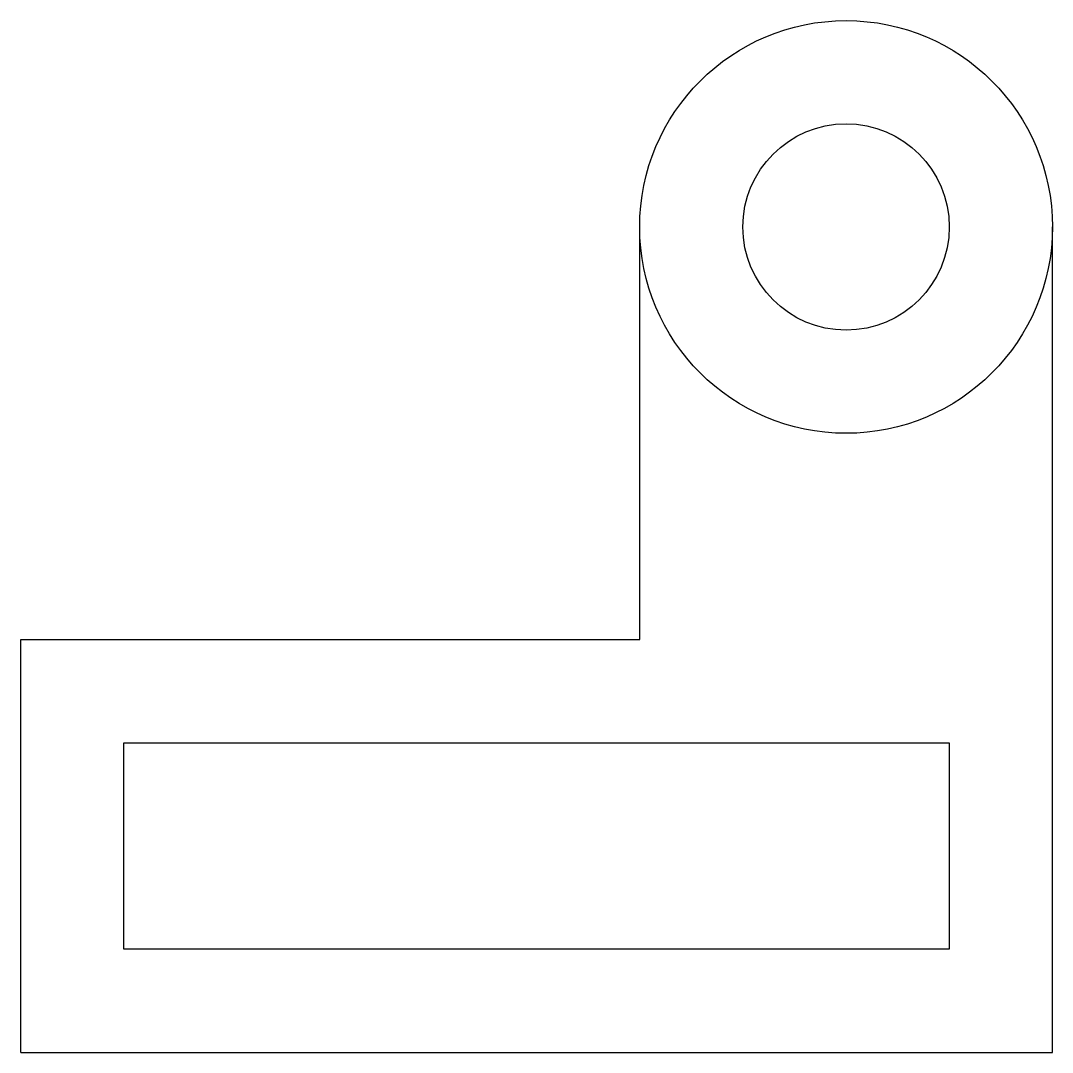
# Model space of a CAD drawing. Header units: millimetres. Extents: x 2187.6 to 2197.6, y 1301.6 to 1311.6.
import ezdxf

# ---------------------------------------------------------------- set-up
doc = ezdxf.new("R2010")
doc.units = ezdxf.units.MM

msp = doc.modelspace()

# ---------------------------------------------------------------- linework, layer by layer
for p, q in [((2193.557, 1305.59), (2193.557, 1309.59)), ((2197.557, 1301.59), (2197.557, 1309.59)), ((2187.557, 1301.59), (2187.557, 1305.59)), ((2187.557, 1305.59), (2193.557, 1305.59)), ((2188.557, 1302.59), (2188.557, 1304.59)), ((2188.557, 1304.59), (2196.557, 1304.59)), ((2196.557, 1304.59), (2196.557, 1302.59)), ((2192.557, 1302.59), (2188.557, 1302.59)), ((2196.557, 1302.59), (2192.557, 1302.59)), ((2187.557, 1301.59), (2197.557, 1301.59))]:
    msp.add_line(p, q)
for radius in [2, 1]:
    msp.add_circle((2195.557, 1309.59), radius)

doc.saveas('drawing.dxf')
